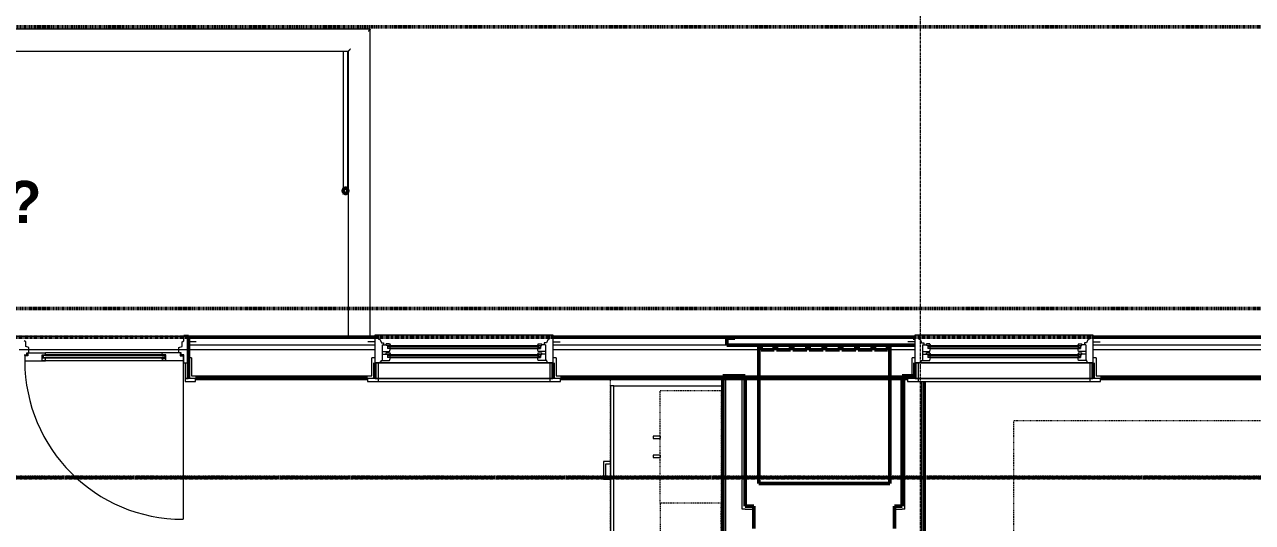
# Model space of a CAD drawing. Header units: inches. Extents: x -4217 to -1814, y 9706 to 12425.
# Drawn here: x -3672.4 to -3410.5, y 12079.1 to 12185.2 of the extents above; entities that cross this region are included whole.
import ezdxf

# ---------------------------------------------------------------- set-up
doc = ezdxf.new("R2010")
doc.units = ezdxf.units.IN
doc.header["$MEASUREMENT"] = 0
for name, pattern in [('Dash', [0.25, 0.125, -0.125]), ('Dash 1_16_', [0.125, 0.0625, -0.0625]), ('Double Dash 3_8_', [1, 0.375, -0.125, 0.125, -0.125, 0.125, -0.125]), ('Grid Line 1_2_', [0.875, 0.5, -0.125, 0.125, -0.125])]:
    doc.linetypes.add(name, pattern=pattern)
for name, color, linetype, lineweight in [('A-ANNO-DIMS', 211, 'Continuous', 9), ('A-ANNO-DIMS-96', 211, 'Continuous', 9), ('A-AREA-IDEN', 2, 'Continuous', 9), ('A-DOOR-1', 250, 'Continuous', 9), ('A-DOOR-2', 90, 'Continuous', 20), ('A-DOOR-FRAM-1', 90, 'Continuous', 20), ('A-DOOR-FRAM-2', 250, 'Continuous', 9), ('A-DOOR-GLAZ-1', 250, 'Continuous', 9), ('A-FLOR-1', 50, 'Continuous', 13), ('A-FLOR-HRAL-2', 250, 'Continuous', 9), ('A-GENM-3', 10, 'Continuous', 50), ('A-GLAZ-1', 250, 'Continuous', 9), ('A-GLAZ-2', 90, 'Continuous', 20), ('A-GLAZ-4', 10, 'Continuous', 50), ('A-WALL-3', 10, 'Continuous', 50), ('A-WALL-4', 50, 'Continuous', 13), ('C-PROP-LINE-1', 10, 'Double Dash 3_8_', 50), ('C-PROP-LINE-2', 91, 'Dash 1_16_', 50), ('I-FURN-HDLN-1', 250, 'Dash', 9), ('Q-CASE-3', 250, 'Continuous', 9), ('Q-CASE-4', 250, 'Dash', 9), ('Q-CASE-HDLN-1', 250, 'Dash', 9), ('S-GRID-1', 1, 'Grid Line 1_2_', 9)]:
    doc.layers.add(name, color=color, linetype=linetype, lineweight=lineweight)
doc.styles.add('Century Gothic', font='ufonts.com_century-gothic.ttf', dxfattribs={"height": 9})
doc.styles.add('Century Gothic_B', font='GOTHICB.TTF', dxfattribs={"height": 9})
doc.dimstyles.new('OD__1_8__Tol__', dxfattribs={"dimscale": 12, "dimtxt": 9.397514, "dimasz": 1, "dimexe": 0.75, "dimexo": 0.5, "dimgap": 0.125, "dimtad": 1, "dimdec": 3, "dimrnd": 0.125, "dimzin": 3, "dimdsep": 46, "dimlunit": 4, "dimtxsty": 'Century Gothic', "dimblk1": 'OBLIQUE', "dimblk2": 'OBLIQUE', "dimsah": 1, "dimcen": 0.09, "dimdle": 0.75, "dimazin": 0, "dimtfac": 1, "dimtdec": 4, "dimtix": 1, "dimtmove": 0, "dimatfit": 3, "dimfxl": 1, "dimtvp": 1, "dimtfill": 1, "dimfrac": 2, "dimtolj": 1, "dimtzin": 0, "dimarcsym": 2})

# ---------------------------------------------------------------- blocks, each defined once
blk = doc.blocks.new('DIMBLOCK1-FLOOR PLAN - 3RD FLOOR')
at = {"layer": 'A-ANNO-DIMS-96'}
for p, q in [((-3856.29, 12120.15), (-3856.29, 12244.86)), ((-3338.72, 12116.34), (-3338.72, 12244.86)), ((-3865.29, 12235.86), (-3338.72, 12235.86)), ((-3856.29, 12235.86), (-3856.29, 12120.15)), ((-3338.72, 12235.86), (-3338.72, 12116.34))]:
    blk.add_line(p, q, dxfattribs=at)
at = {"layer": 'A-ANNO-DIMS-96', "lineweight": 50}
for p, q in [((-3856.29, 12235.86), (-3850.29, 12241.86)), ((-3338.72, 12235.86), (-3332.72, 12241.86)), ((-3856.29, 12235.86), (-3862.29, 12229.86)), ((-3338.72, 12235.86), (-3344.72, 12229.86))]:
    blk.add_line(p, q, dxfattribs=at)
at = {"layer": 'A-ANNO-DIMS-96', "color": 0, "insert": (-3628.23, 12248.89), "char_height": 9, "width": 73.7481, "attachment_point": 1, "line_spacing_factor": 0.984502, "style": 'Century Gothic', "bg_fill": 3, "box_fill_scale": 1.25, "bg_fill_color": 256, "bg_fill_true_color": 13158600, "bg_fill_transparency": 0}
blk.add_mtext('43\' - 1 5/8"', dxfattribs=at)
blk = doc.blocks.new('_Oblique')
at = {"color": 0, "linetype": 'ByBlock', "lineweight": -2}
blk.add_line((-0.5, -0.5), (0.5, 0.5), dxfattribs=at)

msp = doc.modelspace()

# ---------------------------------------------------------------- linework, layer by layer
at = {"layer": 'A-GENM-3'}
msp.add_line((-3515.79874, 12087.4019), (-3487.92374, 12087.4019), dxfattribs=at)
at = {"layer": 'A-WALL-3'}
for p, q in [((-3516.91124, 12082.5394), (-3518.74874, 12082.5394)), ((-3516.91124, 12077.7894), (-3516.91124, 12082.5394)), ((-3485.28624, 12082.5394), (-3486.91124, 12082.5394)), ((-3486.91124, 12082.5394), (-3486.91124, 12077.7894))]:
    msp.add_line(p, q, dxfattribs=at)
at = {"layer": 'A-WALL-4'}
for p, q in [((-3518.74874, 12081.9144), (-3519.37374, 12081.9144)), ((-3518.74874, 12081.9144), (-3516.91124, 12081.9144)), ((-3486.91124, 12081.9144), (-3485.28624, 12081.9144)), ((-3484.66124, 12081.9144), (-3485.28624, 12081.9144))]:
    msp.add_line(p, q, dxfattribs=at)
at = {"layer": 'C-PROP-LINE-1'}
msp.add_line((-3833.41046, 12088.68951), (-1910.90801, 12088.68951), dxfattribs=at)
at = {"layer": 'C-PROP-LINE-2'}
msp.add_line((-2099.26202, 12088.5894), (-3832.16202, 12088.5894), dxfattribs=at)
at = {"layer": 'I-FURN-HDLN-1'}
for p, q in [((-3461.44618, 12100.79934), (-3345.44618, 12100.79934)), ((-3461.44618, 11962.79934), (-3461.44618, 12100.79934))]:
    msp.add_line(p, q, dxfattribs=at)
at = {"layer": 'Q-CASE-3'}
for p, q in [((-3547.49874, 12108.1894), (-3547.49874, 12072.1894)), ((-3546.74874, 12108.1894), (-3547.49874, 12108.1894)), ((-3546.74874, 12072.1894), (-3546.74874, 12108.1894)), ((-3546.74874, 12108.1894), (-3523.49874, 12108.1894)), ((-3538.37299, 12097.42784), (-3538.37299, 12096.9394)), ((-3536.87374, 12097.42784), (-3538.37299, 12097.42784)), ((-3536.87374, 12097.42784), (-3536.87374, 12096.9394)), ((-3538.37299, 12096.9394), (-3536.87374, 12096.9394)), ((-3547.49874, 12092.0644), (-3548.99874, 12092.0644)), ((-3548.99874, 12092.0644), (-3548.99874, 12088.3144)), ((-3547.49874, 12092.0644), (-3547.49874, 12091.56502)), ((-3538.37299, 12093.42784), (-3538.37299, 12092.9394)), ((-3536.87374, 12093.42784), (-3538.37299, 12093.42784)), ((-3538.37299, 12092.9394), (-3536.87374, 12092.9394)), ((-3536.87374, 12093.42784), (-3536.87374, 12092.9394)), ((-3548.49936, 12091.56502), (-3547.49874, 12091.56502)), ((-3548.49936, 12088.81377), (-3548.49936, 12091.56502)), ((-3548.99874, 12088.3144), (-3547.49874, 12088.3144)), ((-3547.49874, 12088.81377), (-3548.49936, 12088.81377)), ((-3547.49874, 12088.3144), (-3547.49874, 12088.81377))]:
    msp.add_line(p, q, dxfattribs=at)
at = {"layer": 'Q-CASE-4'}
for p, q in [((-3536.87374, 12107.1894), (-3523.87374, 12107.1894)), ((-3536.87374, 12083.1894), (-3536.87374, 12107.1894)), ((-3523.87374, 12107.1894), (-3523.87374, 12083.1894)), ((-3523.87374, 12083.1894), (-3536.87374, 12083.1894)), ((-3523.87374, 12083.1894), (-3536.87374, 12083.1894)), ((-3536.87374, 12083.1894), (-3536.87374, 12056.1894)), ((-3523.87374, 12056.1894), (-3523.87374, 12083.1894))]:
    msp.add_line(p, q, dxfattribs=at)

# ---------------------------------------------------------------- texts
at = {"layer": 'A-AREA-IDEN', "insert": (-3676.17675, 12151.86491), "char_height": 9, "width": 8.787, "attachment_point": 1, "style": 'Century Gothic_B'}
msp.add_mtext('\\fCentury Gothic|b1|i0|c0|p34|;?', dxfattribs=at)

# ---------------------------------------------------------------- next in the draw order: dimensions: what is measured, and where the dimension line sits
at = {"layer": 'A-ANNO-DIMS'}
dim = msp.add_linear_dim(base=(-3338.7237366793, 12235.8569580195), p1=(-3856.2862366797, 12114.1518961105), p2=(-3338.7237366793, 12110.3393961105), dimstyle='OD__1_8__Tol__', override={"dimpost": '<>', "dimfxl": 517.576542}, dxfattribs=at)
dim.commit()
dim.dimension.update_dxf_attribs({"geometry": 'DIMBLOCK1-FLOOR PLAN - 3RD FLOOR', "text_midpoint": (-3597.5049866795, 12242.5819750534)})

# ---------------------------------------------------------------- next in the draw order: linework, layer by layer
at = {"layer": 'A-DOOR-1'}
msp.add_line((-3638.64874, 12113.49565), (-3638.64874, 12079.74565), dxfattribs=at)
msp.add_arc((-3638.64874, 12113.49565), 33.75, 180, 270, dxfattribs=at)
at = {"layer": 'A-DOOR-2'}
for p, q in [((-3671.78238, 12114.56865), (-3672.39874, 12114.5579)), ((-3672.39874, 12114.5579), (-3672.39874, 12113.49565)), ((-3672.39874, 12113.49565), (-3667.96124, 12113.49565)), ((-3671.78238, 12115.21415), (-3671.78238, 12114.56865)), ((-3671.78238, 12115.21415), (-3667.96124, 12115.21415)), ((-3668.71124, 12114.8079), (-3667.96124, 12114.8079)), ((-3668.71124, 12113.49565), (-3668.71124, 12114.8079)), ((-3667.96124, 12114.0579), (-3668.71124, 12114.0579)), ((-3668.71124, 12113.5579), (-3668.19727, 12113.5579)), ((-3668.71124, 12113.49565), (-3668.71124, 12113.5579)), ((-3668.19727, 12113.5579), (-3667.99224, 12113.8099)), ((-3667.99224, 12113.8099), (-3667.96124, 12113.9959)), ((-3667.96124, 12114.9019), (-3667.99158, 12115.21415)), ((-3643.08624, 12115.2144), (-3667.96124, 12115.2144)), ((-3667.96124, 12114.8079), (-3667.96124, 12114.9019)), ((-3667.96124, 12113.9959), (-3667.96124, 12114.0579)), ((-3643.08624, 12113.49565), (-3667.96124, 12113.49565)), ((-3639.26509, 12115.21415), (-3643.08624, 12115.21415)), ((-3643.08624, 12114.9019), (-3643.05589, 12115.21415)), ((-3643.08624, 12114.8079), (-3643.08624, 12114.9019)), ((-3642.33624, 12114.8079), (-3643.08624, 12114.8079)), ((-3643.08624, 12114.0579), (-3642.33624, 12114.0579)), ((-3643.08624, 12113.9959), (-3643.08624, 12114.0579)), ((-3643.05524, 12113.8099), (-3643.08624, 12113.9959)), ((-3638.64874, 12113.49565), (-3643.08624, 12113.49565)), ((-3642.85021, 12113.5579), (-3643.05524, 12113.8099)), ((-3642.33624, 12113.5579), (-3642.85021, 12113.5579)), ((-3642.33624, 12113.49565), (-3642.33624, 12114.8079)), ((-3642.33624, 12113.49565), (-3642.33624, 12113.5579)), ((-3639.26509, 12115.21415), (-3639.26509, 12114.56865)), ((-3639.26509, 12114.56865), (-3638.64874, 12114.5579)), ((-3638.64874, 12114.5579), (-3638.64874, 12113.49565))]:
    msp.add_line(p, q, dxfattribs=at)
at = {"layer": 'A-DOOR-FRAM-1'}
for p, q in [((-3638.49249, 12117.78025), (-3638.49249, 12118.9019)), ((-3637.46124, 12118.9019), (-3638.49249, 12118.9019)), ((-3637.46124, 12118.9019), (-3637.46124, 12113.0269)), ((-3637.46124, 12118.5894), (-3637.46124, 12118.7769)), ((-3672.21124, 12117.53955), (-3672.55499, 12117.78025)), ((-3672.21124, 12116.5384), (-3672.21124, 12117.53955)), ((-3671.52374, 12116.38322), (-3672.21124, 12116.5384)), ((-3671.52374, 12115.2459), (-3671.52374, 12116.38322)), ((-3639.52374, 12116.38322), (-3638.83624, 12116.5384)), ((-3639.52374, 12115.2459), (-3639.52374, 12116.38322)), ((-3638.83624, 12117.53955), (-3638.49249, 12117.78025)), ((-3638.83624, 12116.5384), (-3638.83624, 12117.53955)), ((-3635.83624, 12117.5894), (-3637.46124, 12117.5894)), ((-3672.55499, 12114.8089), (-3671.97624, 12114.8089)), ((-3671.97624, 12114.8089), (-3671.97624, 12115.2459)), ((-3671.97624, 12115.2459), (-3671.52374, 12115.2459)), ((-3639.07124, 12115.2459), (-3639.52374, 12115.2459)), ((-3639.07124, 12114.8089), (-3639.07124, 12115.2459)), ((-3638.49249, 12114.8089), (-3639.07124, 12114.8089)), ((-3638.49249, 12113.0269), (-3638.49249, 12114.8089)), ((-3637.46124, 12113.0269), (-3638.49249, 12113.0269))]:
    msp.add_line(p, q, dxfattribs=at)
at = {"layer": 'A-DOOR-FRAM-2'}
for p, q in [((-3637.58624, 12113.0269), (-3638.21124, 12113.0269)), ((-3638.21124, 12113.0269), (-3638.21124, 12109.7144)), ((-3637.58624, 12109.7144), (-3637.58624, 12113.0269)), ((-3638.21124, 12109.7144), (-3637.58624, 12109.7144)), ((-3635.96124, 12109.7144), (-3638.21124, 12109.7144)), ((-3638.21124, 12109.7144), (-3638.21124, 12109.0894)), ((-3638.21124, 12109.0894), (-3635.96124, 12109.0894)), ((-3635.96124, 12109.0894), (-3635.96124, 12109.7144))]:
    msp.add_line(p, q, dxfattribs=at)
at = {"layer": 'A-DOOR-GLAZ-1'}
for p, q in [((-3667.96124, 12114.6519), (-3668.71124, 12114.6519)), ((-3668.71124, 12114.2144), (-3667.96124, 12114.2144)), ((-3668.50124, 12114.6519), (-3668.50124, 12114.2144)), ((-3643.08624, 12114.80815), (-3667.96124, 12114.80815)), ((-3643.08624, 12114.6519), (-3667.96124, 12114.6519)), ((-3643.08624, 12114.2144), (-3667.96124, 12114.2144)), ((-3643.08624, 12114.05815), (-3667.96124, 12114.05815)), ((-3643.08624, 12114.6519), (-3642.33624, 12114.6519)), ((-3642.33624, 12114.2144), (-3643.08624, 12114.2144)), ((-3642.54624, 12114.6519), (-3642.54624, 12114.2144))]:
    msp.add_line(p, q, dxfattribs=at)
at = {"layer": 'A-FLOR-1'}
for p, q in [((-3674.72452, 12118.7769), (-3603.42374, 12118.7769)), ((-3637.46124, 12115.8394), (-3673.58624, 12115.8394))]:
    msp.add_line(p, q, dxfattribs=at)
at = {"layer": 'A-FLOR-HRAL-2'}
for p, q in [((-3598.69933, 12184.2016), (-3712.74874, 12184.2016)), ((-3598.69933, 12118.5894), (-3598.69933, 12184.2016)), ((-3708.02433, 12179.47719), (-3603.42374, 12179.47719)), ((-3603.42374, 12179.47719), (-3603.42374, 12118.5894))]:
    msp.add_line(p, q, dxfattribs=at)
for points, knots in [([(-3598.69933, 12184.2016), (-3598.69933, 12184.20142), (-3598.70747, 12184.19354), (-3598.73404, 12184.1668), (-3598.76145, 12184.13949), (-3598.79015, 12184.1108), (-3598.81631, 12184.08445), (-3598.84451, 12184.05651), (-3598.88334, 12184.01753), (-3598.92628, 12183.97455), (-3598.96266, 12183.93844), (-3599.00024, 12183.90057), (-3599.0687, 12183.83211), (-3599.13054, 12183.77131), (-3599.17177, 12183.72916)], [0, 0, 0, 0, 0.166666667, 0.25, 0.333333333, 0.416666667, 0.458333333, 0.5, 0.583333333, 0.666666667, 0.708333333, 0.75, 0.833333333, 1, 1, 1, 1]), ([(-3602.9513, 12179.94963), (-3602.99252, 12179.90748), (-3603.05436, 12179.84673), (-3603.13261, 12179.76835), (-3603.17893, 12179.72189), (-3603.21396, 12179.68717), (-3603.24749, 12179.6534), (-3603.27855, 12179.62229), (-3603.30675, 12179.59434), (-3603.33292, 12179.56799), (-3603.36161, 12179.5393), (-3603.38902, 12179.51199), (-3603.41559, 12179.48525), (-3603.42374, 12179.47737), (-3603.42374, 12179.47719)], [0, 0, 0, 0, 0.166666667, 0.25, 0.333333333, 0.375, 0.416666667, 0.5, 0.541666667, 0.583333333, 0.666666667, 0.75, 0.833333333, 1, 1, 1, 1])]:
    msp.add_open_spline(points, degree=3, knots=knots, dxfattribs=at)
at = {"layer": 'A-GENM-3'}
for p, q in [((-3515.79874, 12116.8394), (-3515.79874, 12087.4019)), ((-3515.36124, 12116.8394), (-3515.79874, 12116.8394)), ((-3515.36124, 12115.8394), (-3515.36124, 12116.8394)), ((-3512.56436, 12115.8394), (-3515.36124, 12115.8394)), ((-3512.06436, 12116.8394), (-3512.56436, 12116.8394)), ((-3512.56436, 12116.8394), (-3512.56436, 12115.8394)), ((-3512.06436, 12115.8394), (-3512.06436, 12116.8394)), ((-3509.07999, 12115.8394), (-3512.06436, 12115.8394)), ((-3508.57999, 12116.8394), (-3509.07999, 12116.8394)), ((-3509.07999, 12116.8394), (-3509.07999, 12115.8394)), ((-3508.57999, 12115.8394), (-3508.57999, 12116.8394)), ((-3505.59561, 12115.8394), (-3508.57999, 12115.8394)), ((-3505.09561, 12116.8394), (-3505.59561, 12116.8394)), ((-3505.59561, 12116.8394), (-3505.59561, 12115.8394)), ((-3505.09561, 12115.8394), (-3505.09561, 12116.8394)), ((-3502.11124, 12115.8394), (-3505.09561, 12115.8394)), ((-3501.61124, 12116.8394), (-3502.11124, 12116.8394)), ((-3502.11124, 12116.8394), (-3502.11124, 12115.8394)), ((-3501.61124, 12115.8394), (-3501.61124, 12116.8394)), ((-3498.62686, 12115.8394), (-3501.61124, 12115.8394)), ((-3498.12686, 12116.8394), (-3498.62686, 12116.8394)), ((-3498.62686, 12116.8394), (-3498.62686, 12115.8394)), ((-3498.12686, 12115.8394), (-3498.12686, 12116.8394)), ((-3495.14249, 12115.8394), (-3498.12686, 12115.8394)), ((-3494.64249, 12116.8394), (-3495.14249, 12116.8394)), ((-3495.14249, 12116.8394), (-3495.14249, 12115.8394)), ((-3494.64249, 12115.8394), (-3494.64249, 12116.8394)), ((-3491.65811, 12115.8394), (-3494.64249, 12115.8394)), ((-3491.15811, 12116.8394), (-3491.65811, 12116.8394)), ((-3491.65811, 12116.8394), (-3491.65811, 12115.8394)), ((-3491.15811, 12115.8394), (-3491.15811, 12116.8394)), ((-3488.36124, 12115.8394), (-3491.15811, 12115.8394)), ((-3487.92374, 12116.8394), (-3488.36124, 12116.8394)), ((-3488.36124, 12116.8394), (-3488.36124, 12115.8394)), ((-3487.92374, 12087.4019), (-3487.92374, 12116.8394))]:
    msp.add_line(p, q, dxfattribs=at)
at = {"layer": 'A-GLAZ-1'}
for p, q in [((-3595.01671, 12116.6519), (-3594.42296, 12116.6519)), ((-3595.01671, 12116.2769), (-3594.42296, 12116.2769)), ((-3594.54796, 12116.6519), (-3594.54796, 12116.2769)), ((-3594.42296, 12116.7769), (-3563.02452, 12116.7769)), ((-3594.42296, 12116.6519), (-3563.02452, 12116.6519)), ((-3594.42296, 12116.2769), (-3563.02452, 12116.2769)), ((-3594.42296, 12116.1519), (-3563.02452, 12116.1519)), ((-3562.43077, 12116.6519), (-3563.02452, 12116.6519)), ((-3562.43077, 12116.2769), (-3563.02452, 12116.2769)), ((-3562.89952, 12116.6519), (-3562.89952, 12116.2769)), ((-3479.81671, 12116.6519), (-3479.22296, 12116.6519)), ((-3479.81671, 12116.2769), (-3479.22296, 12116.2769)), ((-3479.34796, 12116.6519), (-3479.34796, 12116.2769)), ((-3479.22296, 12116.7769), (-3447.82452, 12116.7769)), ((-3479.22296, 12116.6519), (-3447.82452, 12116.6519)), ((-3479.22296, 12116.2769), (-3447.82452, 12116.2769)), ((-3479.22296, 12116.1519), (-3447.82452, 12116.1519)), ((-3447.23077, 12116.6519), (-3447.82452, 12116.6519)), ((-3447.23077, 12116.2769), (-3447.82452, 12116.2769)), ((-3447.69952, 12116.6519), (-3447.69952, 12116.2769)), ((-3559.77452, 12113.0894), (-3597.67296, 12113.0894)), ((-3597.67296, 12113.0894), (-3597.67296, 12109.7144)), ((-3597.04796, 12113.0894), (-3597.04796, 12109.7144)), ((-3595.01671, 12114.7144), (-3594.42296, 12114.7144)), ((-3595.01671, 12114.3394), (-3594.42296, 12114.3394)), ((-3594.54796, 12114.7144), (-3594.54796, 12114.3394)), ((-3594.42296, 12114.8394), (-3563.02452, 12114.8394)), ((-3594.42296, 12114.7144), (-3563.02452, 12114.7144)), ((-3594.42296, 12114.3394), (-3563.02452, 12114.3394)), ((-3594.42296, 12114.2144), (-3563.02452, 12114.2144)), ((-3562.43077, 12114.7144), (-3563.02452, 12114.7144)), ((-3562.43077, 12114.3394), (-3563.02452, 12114.3394)), ((-3562.89952, 12114.7144), (-3562.89952, 12114.3394)), ((-3560.39952, 12113.0894), (-3560.39952, 12109.7144)), ((-3559.77452, 12109.7144), (-3559.77452, 12113.0894)), ((-3444.57452, 12113.0894), (-3482.47296, 12113.0894)), ((-3482.47296, 12113.0894), (-3482.47296, 12109.7144)), ((-3481.84796, 12113.0894), (-3481.84796, 12109.7144)), ((-3479.81671, 12114.7144), (-3479.22296, 12114.7144)), ((-3479.81671, 12114.3394), (-3479.22296, 12114.3394)), ((-3479.34796, 12114.7144), (-3479.34796, 12114.3394)), ((-3479.22296, 12114.8394), (-3447.82452, 12114.8394)), ((-3479.22296, 12114.7144), (-3447.82452, 12114.7144)), ((-3479.22296, 12114.3394), (-3447.82452, 12114.3394)), ((-3479.22296, 12114.2144), (-3447.82452, 12114.2144)), ((-3447.23077, 12114.7144), (-3447.82452, 12114.7144)), ((-3447.23077, 12114.3394), (-3447.82452, 12114.3394)), ((-3447.69952, 12114.7144), (-3447.69952, 12114.3394)), ((-3445.19952, 12113.0894), (-3445.19952, 12109.7144)), ((-3444.57452, 12109.7144), (-3444.57452, 12113.0894)), ((-3558.14952, 12109.7144), (-3599.29796, 12109.7144)), ((-3599.29796, 12109.7144), (-3599.29796, 12109.0894)), ((-3599.29796, 12109.0894), (-3558.14952, 12109.0894)), ((-3597.67296, 12109.7144), (-3559.77452, 12109.7144)), ((-3597.04796, 12109.7144), (-3597.04796, 12109.0894)), ((-3560.39952, 12109.7144), (-3560.39952, 12109.0894)), ((-3558.14952, 12109.0894), (-3558.14952, 12109.7144)), ((-3442.94952, 12109.7144), (-3484.09796, 12109.7144)), ((-3484.09796, 12109.7144), (-3484.09796, 12109.0894)), ((-3484.09796, 12109.0894), (-3442.94952, 12109.0894)), ((-3482.47296, 12109.7144), (-3444.57452, 12109.7144)), ((-3481.84796, 12109.7144), (-3481.84796, 12109.0894)), ((-3445.19952, 12109.7144), (-3445.19952, 12109.0894)), ((-3442.94952, 12109.0894), (-3442.94952, 12109.7144))]:
    msp.add_line(p, q, dxfattribs=at)
at = {"layer": 'A-GLAZ-2'}
for p, q in [((-3559.71202, 12118.9644), (-3597.73546, 12118.9644)), ((-3597.73546, 12118.9644), (-3597.73546, 12113.0894)), ((-3596.92296, 12118.9644), (-3596.92296, 12118.1519)), ((-3596.92296, 12118.1519), (-3596.64827, 12118.1519)), ((-3596.64827, 12118.1519), (-3596.32921, 12117.3394)), ((-3560.7992, 12118.1519), (-3561.11827, 12117.3394)), ((-3560.52452, 12118.1519), (-3560.7992, 12118.1519)), ((-3560.52452, 12118.9644), (-3560.52452, 12118.1519)), ((-3559.71202, 12113.0894), (-3559.71202, 12118.9644)), ((-3444.51202, 12118.9644), (-3482.53546, 12118.9644)), ((-3482.53546, 12118.9644), (-3482.53546, 12113.0894)), ((-3481.72296, 12118.9644), (-3481.72296, 12118.1519)), ((-3481.72296, 12118.1519), (-3481.44827, 12118.1519)), ((-3481.44827, 12118.1519), (-3481.12921, 12117.3394)), ((-3445.5992, 12118.1519), (-3445.91827, 12117.3394)), ((-3445.32452, 12118.1519), (-3445.5992, 12118.1519)), ((-3445.32452, 12118.9644), (-3445.32452, 12118.1519)), ((-3444.51202, 12113.0894), (-3444.51202, 12118.9644)), ((-3597.73546, 12117.5894), (-3599.23546, 12117.5894)), ((-3596.32921, 12117.3394), (-3595.86046, 12117.3394)), ((-3596.14171, 12116.9019), (-3595.29796, 12116.9019)), ((-3596.14171, 12116.9019), (-3596.14171, 12113.5894)), ((-3596.14171, 12115.5269), (-3594.57921, 12115.5269)), ((-3595.86046, 12117.3394), (-3595.86046, 12116.9019)), ((-3594.57921, 12117.12065), (-3595.29796, 12117.12065)), ((-3595.29796, 12116.7769), (-3595.29796, 12117.12065)), ((-3594.42608, 12116.7769), (-3595.29796, 12116.7769)), ((-3595.01671, 12116.7769), (-3595.01671, 12116.1519)), ((-3594.42296, 12116.1519), (-3595.01671, 12116.1519)), ((-3594.57921, 12117.12065), (-3594.42608, 12116.7769)), ((-3594.57921, 12115.5269), (-3594.42296, 12116.1519)), ((-3563.02452, 12116.1519), (-3562.43077, 12116.1519)), ((-3562.86827, 12115.5269), (-3563.02452, 12116.1519)), ((-3562.86827, 12117.12065), (-3563.02139, 12116.7769)), ((-3563.02139, 12116.7769), (-3562.14952, 12116.7769)), ((-3562.86827, 12117.12065), (-3562.14952, 12117.12065)), ((-3561.30577, 12115.5269), (-3562.86827, 12115.5269)), ((-3562.43077, 12116.7769), (-3562.43077, 12116.1519)), ((-3562.14952, 12116.7769), (-3562.14952, 12117.12065)), ((-3561.30577, 12116.9019), (-3562.14952, 12116.9019)), ((-3561.58702, 12117.3394), (-3561.58702, 12116.9019)), ((-3561.11827, 12117.3394), (-3561.58702, 12117.3394)), ((-3561.30577, 12116.9019), (-3561.30577, 12113.5894)), ((-3559.71202, 12117.5894), (-3558.21202, 12117.5894)), ((-3482.53546, 12117.5894), (-3484.03546, 12117.5894)), ((-3481.12921, 12117.3394), (-3480.66046, 12117.3394)), ((-3480.94171, 12116.9019), (-3480.09796, 12116.9019)), ((-3480.94171, 12116.9019), (-3480.94171, 12113.5894)), ((-3480.94171, 12115.5269), (-3479.37921, 12115.5269)), ((-3480.66046, 12117.3394), (-3480.66046, 12116.9019)), ((-3479.37921, 12117.12065), (-3480.09796, 12117.12065)), ((-3480.09796, 12116.7769), (-3480.09796, 12117.12065)), ((-3479.22608, 12116.7769), (-3480.09796, 12116.7769)), ((-3479.81671, 12116.7769), (-3479.81671, 12116.1519)), ((-3479.22296, 12116.1519), (-3479.81671, 12116.1519)), ((-3479.37921, 12117.12065), (-3479.22608, 12116.7769)), ((-3479.37921, 12115.5269), (-3479.22296, 12116.1519)), ((-3447.82452, 12116.1519), (-3447.23077, 12116.1519)), ((-3447.66827, 12115.5269), (-3447.82452, 12116.1519)), ((-3447.66827, 12117.12065), (-3447.82139, 12116.7769)), ((-3447.82139, 12116.7769), (-3446.94952, 12116.7769)), ((-3447.66827, 12117.12065), (-3446.94952, 12117.12065)), ((-3446.10577, 12115.5269), (-3447.66827, 12115.5269)), ((-3447.23077, 12116.7769), (-3447.23077, 12116.1519)), ((-3446.94952, 12116.7769), (-3446.94952, 12117.12065)), ((-3446.10577, 12116.9019), (-3446.94952, 12116.9019)), ((-3446.38702, 12117.3394), (-3446.38702, 12116.9019)), ((-3445.91827, 12117.3394), (-3446.38702, 12117.3394)), ((-3446.10577, 12116.9019), (-3446.10577, 12113.5894)), ((-3444.51202, 12117.5894), (-3443.01202, 12117.5894)), ((-3597.73546, 12113.0894), (-3559.71202, 12113.0894)), ((-3596.39171, 12113.36956), (-3596.72559, 12113.0894)), ((-3596.39171, 12113.36956), (-3596.39171, 12113.5894)), ((-3596.39171, 12113.5894), (-3594.57921, 12113.5894)), ((-3596.14171, 12114.9644), (-3595.29796, 12114.9644)), ((-3594.57921, 12115.18315), (-3595.29796, 12115.18315)), ((-3595.29796, 12114.8394), (-3595.29796, 12115.18315)), ((-3594.42608, 12114.8394), (-3595.29796, 12114.8394)), ((-3595.01671, 12114.8394), (-3595.01671, 12114.2144)), ((-3594.42296, 12114.2144), (-3595.01671, 12114.2144)), ((-3594.57921, 12115.18315), (-3594.42608, 12114.8394)), ((-3594.57921, 12113.5894), (-3594.42296, 12114.2144)), ((-3563.02452, 12114.2144), (-3562.43077, 12114.2144)), ((-3562.86827, 12113.5894), (-3563.02452, 12114.2144)), ((-3562.86827, 12115.18315), (-3563.02139, 12114.8394)), ((-3563.02139, 12114.8394), (-3562.14952, 12114.8394)), ((-3562.86827, 12115.18315), (-3562.14952, 12115.18315)), ((-3561.05577, 12113.5894), (-3562.86827, 12113.5894)), ((-3562.43077, 12114.8394), (-3562.43077, 12114.2144)), ((-3562.14952, 12114.8394), (-3562.14952, 12115.18315)), ((-3561.30577, 12114.9644), (-3562.14952, 12114.9644)), ((-3561.05577, 12113.36956), (-3561.05577, 12113.5894)), ((-3561.05577, 12113.36956), (-3560.72189, 12113.0894)), ((-3482.53546, 12113.0894), (-3444.51202, 12113.0894)), ((-3481.19171, 12113.36956), (-3481.52559, 12113.0894)), ((-3481.19171, 12113.36956), (-3481.19171, 12113.5894)), ((-3481.19171, 12113.5894), (-3479.37921, 12113.5894)), ((-3480.94171, 12114.9644), (-3480.09796, 12114.9644)), ((-3479.37921, 12115.18315), (-3480.09796, 12115.18315)), ((-3480.09796, 12114.8394), (-3480.09796, 12115.18315)), ((-3479.22608, 12114.8394), (-3480.09796, 12114.8394)), ((-3479.81671, 12114.8394), (-3479.81671, 12114.2144)), ((-3479.22296, 12114.2144), (-3479.81671, 12114.2144)), ((-3479.37921, 12115.18315), (-3479.22608, 12114.8394)), ((-3479.37921, 12113.5894), (-3479.22296, 12114.2144)), ((-3447.82452, 12114.2144), (-3447.23077, 12114.2144)), ((-3447.66827, 12113.5894), (-3447.82452, 12114.2144)), ((-3447.66827, 12115.18315), (-3447.82139, 12114.8394)), ((-3447.82139, 12114.8394), (-3446.94952, 12114.8394)), ((-3447.66827, 12115.18315), (-3446.94952, 12115.18315)), ((-3445.85577, 12113.5894), (-3447.66827, 12113.5894)), ((-3447.23077, 12114.8394), (-3447.23077, 12114.2144)), ((-3446.94952, 12114.8394), (-3446.94952, 12115.18315)), ((-3446.10577, 12114.9644), (-3446.94952, 12114.9644)), ((-3445.85577, 12113.36956), (-3445.85577, 12113.5894)), ((-3445.85577, 12113.36956), (-3445.52189, 12113.0894))]:
    msp.add_line(p, q, dxfattribs=at)
at = {"layer": 'A-GLAZ-4'}
for p, q in [((-3520.93546, 12118.5894), (-3482.91202, 12118.5894)), ((-3482.91202, 12118.5269), (-3520.93546, 12118.5269))]:
    msp.add_line(p, q, dxfattribs=at)
at = {"layer": 'A-WALL-3'}
for p, q in [((-3597.73546, 12118.5894), (-3637.46124, 12118.5894)), ((-3637.46124, 12118.5894), (-3637.46124, 12109.7144)), ((-3520.93546, 12118.5894), (-3559.71202, 12118.5894)), ((-3522.68546, 12116.8394), (-3522.68546, 12118.3394)), ((-3522.68546, 12118.3394), (-3520.93546, 12118.3394)), ((-3520.93546, 12118.3394), (-3520.93546, 12118.5894)), ((-3482.53546, 12118.5894), (-3482.91202, 12118.5894)), ((-3482.91202, 12118.5894), (-3482.91202, 12118.3394)), ((-3482.91202, 12118.3394), (-3482.53546, 12118.3394)), ((-3405.73546, 12118.5894), (-3444.51202, 12118.5894)), ((-3482.53546, 12116.8394), (-3522.68546, 12116.8394)), ((-3597.73546, 12109.7144), (-3597.73546, 12113.0894)), ((-3559.71202, 12113.0894), (-3559.71202, 12109.7144)), ((-3482.53546, 12109.7144), (-3482.53546, 12113.0894)), ((-3444.51202, 12113.0894), (-3444.51202, 12109.7144)), ((-3523.49874, 12110.3394), (-3523.49874, 12056.07129)), ((-3518.74874, 12110.3394), (-3523.49874, 12110.3394)), ((-3518.74874, 12082.5394), (-3518.74874, 12110.3394)), ((-3485.28624, 12110.3394), (-3485.28624, 12082.5394)), ((-3482.47296, 12110.3394), (-3485.28624, 12110.3394)), ((-3635.96124, 12109.7144), (-3599.29796, 12109.7144)), ((-3558.14952, 12109.7144), (-3484.09796, 12109.7144)), ((-3480.53624, 12070.54376), (-3480.53624, 12109.0894)), ((-3442.94952, 12109.7144), (-3407.29796, 12109.7144))]:
    msp.add_line(p, q, dxfattribs=at)
at = {"layer": 'A-WALL-3', "flags": 128}
for points in [[(-3603.48551, 12149.72101), (-3603.50004, 12149.86211), (-3603.54279, 12149.99501), (-3603.61126, 12150.11198), (-3603.70148, 12150.20623), (-3603.80821, 12150.27229), (-3603.92525, 12150.3063), (-3604.04578, 12150.3063), (-3604.16282, 12150.27229), (-3604.26955, 12150.20623), (-3604.35977, 12150.11198), (-3604.42824, 12149.99501), (-3604.47099, 12149.86211), (-3604.48551, 12149.72101)], [(-3604.48551, 12149.72101), (-3604.47099, 12149.57991), (-3604.42824, 12149.44702), (-3604.35977, 12149.33004), (-3604.26955, 12149.23579), (-3604.16282, 12149.16974), (-3604.04578, 12149.13572), (-3603.92525, 12149.13572), (-3603.80821, 12149.16974), (-3603.70148, 12149.23579), (-3603.61126, 12149.33004), (-3603.54279, 12149.44702), (-3603.50004, 12149.57991), (-3603.48551, 12149.72101)]]:
    msp.add_lwpolyline(points, dxfattribs=at)
at = {"layer": 'A-WALL-4'}
for p, q in [((-3604.48551, 12179.47735), (-3604.48551, 12149.72101)), ((-3603.48551, 12149.72101), (-3603.48551, 12179.4772)), ((-3597.73546, 12118.3394), (-3637.46124, 12118.3394)), ((-3522.68546, 12118.3394), (-3559.71202, 12118.3394)), ((-3405.73546, 12118.3394), (-3444.51202, 12118.3394)), ((-3597.73546, 12116.8394), (-3637.46124, 12116.8394)), ((-3597.73546, 12115.8394), (-3637.46124, 12115.8394)), ((-3522.68546, 12116.8394), (-3559.71202, 12116.8394)), ((-3482.53546, 12115.8394), (-3559.71202, 12115.8394)), ((-3405.73546, 12116.8394), (-3444.51202, 12116.8394)), ((-3405.73546, 12115.8394), (-3444.51202, 12115.8394)), ((-3636.83624, 12114.1519), (-3637.46124, 12114.1519)), ((-3636.83624, 12114.1519), (-3636.83624, 12110.3394)), ((-3598.36046, 12110.3394), (-3598.36046, 12114.1519)), ((-3597.73546, 12114.1519), (-3598.36046, 12114.1519)), ((-3559.08702, 12114.1519), (-3559.71202, 12114.1519)), ((-3559.08702, 12114.1519), (-3559.08702, 12110.3394)), ((-3483.16046, 12110.3394), (-3483.16046, 12114.1519)), ((-3482.53546, 12114.1519), (-3483.16046, 12114.1519)), ((-3443.88702, 12114.1519), (-3444.51202, 12114.1519)), ((-3443.88702, 12114.1519), (-3443.88702, 12110.3394)), ((-3636.83624, 12110.3394), (-3598.36046, 12110.3394)), ((-3559.08702, 12110.3394), (-3483.16046, 12110.3394)), ((-3522.87374, 11938.5644), (-3522.87374, 12110.3394)), ((-3519.37374, 12081.9144), (-3519.37374, 12110.3394)), ((-3484.66124, 12081.9144), (-3484.66124, 12110.3394)), ((-3443.88702, 12110.3394), (-3406.36046, 12110.3394)), ((-3481.16124, 12068.79376), (-3481.16124, 12109.0894))]:
    msp.add_line(p, q, dxfattribs=at)
at = {"layer": 'C-PROP-LINE-1'}
for p, q in [((-3929.52303, 12184.68951), (-1910.90801, 12184.68951)), ((-3869.44796, 12124.68951), (-1910.90801, 12124.68951))]:
    msp.add_line(p, q, dxfattribs=at)
at = {"layer": 'C-PROP-LINE-2'}
msp.add_line((-2636.92374, 12118.5894), (-3860.72374, 12118.5894), dxfattribs=at)
at = {"layer": 'Q-CASE-HDLN-1'}
msp.add_line((-3547.49874, 12056.6894), (-3547.49874, 12109.7144), dxfattribs=at)
at = {"layer": 'S-GRID-1'}
msp.add_line((-3481.32374, 9836.17969), (-3481.32374, 12376.79045), dxfattribs=at)

doc.saveas('drawing.dxf')
